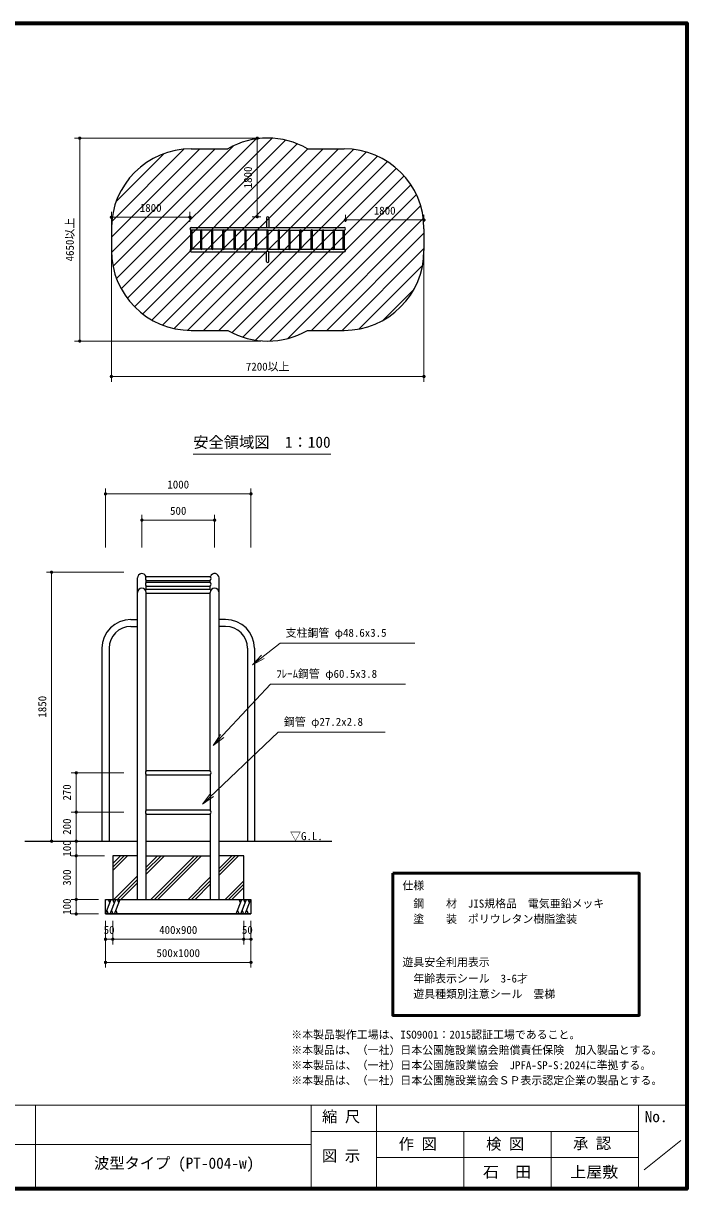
# Model space of a CAD drawing. Units: millimetres at full size, sheet at 1:30, with parts at other scales. Extents: x 450 to 12150, y 450 to 8460.
# Drawn here: x 7591 to 12150, y 450 to 8460 of the extents above; entities that cross this region are included whole.
import ezdxf
from ezdxf.enums import TextEntityAlignment as Align

# ---------------------------------------------------------------- set-up
doc = ezdxf.new("R2010")
doc.units = ezdxf.units.MM
doc.header["$LTSCALE"] = 30
doc.layers.add('D-BGD-TXT', color=7, linetype='Continuous')
doc.layers.add('D-MTR-TXT\u3000文字列、数量表示文字列', color=7, linetype='Continuous')
for name, color, linetype, lineweight in [('D-STR-DIM\u3000寸法線、寸法値', 7, 'Continuous', 13), ('D-STR-HTXT\u3000旗上げ', 7, 'Continuous', 13), ('D-STR-TXT\u3000文字列', 7, 'Continuous', 13), ('D-STR\u3000構造物外形線', 1, 'Continuous', 25), ('D-TTL', 7, 'Continuous', 70), ('D-TTL-FRAM', 7, 'Continuous', 13), ('D-TTL-FRAM\u3000タイトル枠、凡例図枠', 2, 'Continuous', 50), ('D-TTL-TXT', 7, 'Continuous', 13)]:
    doc.layers.add(name, color=color, linetype=linetype, lineweight=lineweight)
doc.styles.add('ＭＳ ゴシック', font='')
doc.styles.get('ＭＳ ゴシック').set_extended_font_data('MS Gothic')

# ---------------------------------------------------------------- blocks, each defined once
blk = doc.blocks.new('filled_dot')
at = {"color": 0, "linetype": 'Continuous', "lineweight": -2, "const_width": 1.25}
blk.add_lwpolyline([(-0.625, 0, 1), (0.625, 0, 1)], format="xyb", close=True, dxfattribs=at)
blk = doc.blocks.new('open_arrow')
at = {"color": 0, "linetype": 'Continuous', "lineweight": -2}
blk.add_lwpolyline([(7.5, 1.25), (0, 0), (7.5, -1.25)], dxfattribs=at)

msp = doc.modelspace()

# ---------------------------------------------------------------- linework, layer by layer
at = {"layer": 'D-STR-DIM\u3000寸法線、寸法値'}
for p, q in [((9222.37, 7670.69), (7942.5, 7670.69)), ((7978.5, 7670.69), (7978.5, 6276.11)), ((9222.37, 7670.69), (9162.75, 7670.69)), ((9198.75, 7670.69), (9198.75, 7130.69)), ((8196.22, 7016.4), (8196.22, 7163.17)), ((8736.22, 7096.4), (8736.22, 7163.17)), ((9222.37, 7130.69), (9162.75, 7130.69)), ((9804.52, 7096.4), (9804.52, 7144.26)), ((10344.52, 7096.4), (10344.52, 7144.26)), ((8196.22, 7127.17), (8736.22, 7127.17)), ((9804.52, 7108.26), (10344.52, 7108.26)), ((8196.22, 6925.4), (8196.22, 5996.25)), ((10344.52, 6925.4), (10344.52, 5996.25)), ((9222.37, 6276.11), (7942.5, 6276.11)), ((8196.22, 6032.25), (10344.52, 6032.25)), ((8155.6, 4856.4), (8155.6, 5261.75)), ((8155.6, 5225.75), (9155.6, 5225.75)), ((9155.6, 4856.4), (9155.6, 5261.75)), ((8405.6, 4856.4), (8405.6, 5081.14)), ((8905.6, 4856.4), (8905.6, 5081.14)), ((8405.6, 5045.14), (8905.6, 5045.14)), ((8282.64, 4686.89), (7749.31, 4686.89)), ((7785.31, 4686.89), (7785.31, 2838.38)), ((8282.64, 3308.38), (7918.78, 3308.38)), ((7954.78, 3308.38), (7954.78, 3038.38)), ((8282.64, 3038.38), (7918.78, 3038.38)), ((8282.64, 3038.38), (7918.78, 3038.38)), ((7954.78, 3038.38), (7954.78, 2838.38)), ((8358.32, 2838.38), (7749.31, 2838.38)), ((8149.15, 2838.38), (7918.78, 2838.38)), ((8149.15, 2838.38), (7918.78, 2838.38)), ((7954.78, 2838.38), (7954.78, 2738.38)), ((8149.15, 2738.38), (7918.78, 2738.38)), ((8149.15, 2738.38), (7918.78, 2738.38)), ((7954.78, 2738.38), (7954.78, 2438.38)), ((8107.6, 2438.38), (7918.78, 2438.38)), ((8107.6, 2438.38), (7918.78, 2438.38)), ((7954.78, 2438.38), (7954.78, 2338.38)), ((8107.6, 2338.38), (7918.78, 2338.38)), ((8155.6, 2290.38), (8155.6, 2128.49)), ((8155.6, 2290.38), (8155.6, 1969.3)), ((8205.6, 2290.38), (8205.6, 2128.49)), ((8205.6, 2290.38), (8205.6, 2128.49)), ((9105.6, 2290.38), (9105.6, 2128.49)), ((9105.6, 2290.38), (9105.6, 2128.49)), ((9155.61, 2290.38), (9155.61, 2128.49)), ((9155.61, 2290.38), (9155.61, 1969.3)), ((8205.6, 2164.49), (8155.6, 2164.49)), ((8205.6, 2164.49), (9105.6, 2164.49)), ((9105.6, 2164.49), (9155.61, 2164.49)), ((8155.6, 2005.3), (9155.61, 2005.3))]:
    msp.add_line(p, q, dxfattribs=at)
at = {"layer": 'D-STR-HTXT\u3000旗上げ'}
for points in [[(9166.64, 4050.07), (9355.04, 4200.23), (9367.04, 4200.23), (10281.82, 4200.23), (9824.43, 4200.23)], [(8896.78, 3495.45), (9290, 3918.37), (9302, 3918.37), (10217.97, 3918.37), (9759.99, 3918.37)], [(8821.46, 3093.47), (9343.15, 3588.37), (9355.15, 3588.37), (10077.63, 3588.37), (9716.39, 3588.37)]]:
    msp.add_lwpolyline(points, dxfattribs=at)
at = {"layer": 'D-STR-TXT\u3000文字列'}
msp.add_line((8758.51, 5498.43), (9703.51, 5498.43), dxfattribs=at)
at = {"layer": 'D-STR\u3000構造物外形線'}
for p, q in [((8207.22, 6789.02), (9036.33, 7618.12)), ((8230.82, 6706.55), (9188.86, 7664.59)), ((8264.16, 6633.83), (9300.21, 7669.87)), ((8305.74, 6569.34), (9393.14, 7656.74)), ((8354.83, 6512.36), (9473.9, 7631.43)), ((8196.22, 6990.14), (8803.55, 7597.47)), ((8196.4, 6884.26), (8909.61, 7597.47)), ((8198.51, 7098.5), (8695.19, 7595.18)), ((8228.87, 7234.93), (8558.76, 7564.82)), ((8411.2, 6462.66), (9546.01, 7597.47)), ((8475.04, 6420.44), (9652.08, 7597.47)), ((8547.04, 6386.37), (9758.14, 7597.47)), ((8628.6, 6361.87), (9860.36, 7593.62)), ((8722.59, 6349.79), (9948.51, 7575.71)), ((8745.29, 7597.47), (8996.91, 7597.47)), ((8828.19, 6349.32), (10025.72, 7546.85)), ((9543.83, 7597.47), (9795.44, 7597.47)), ((8934.26, 6349.32), (10094.09, 7509.15)), ((9025.13, 6334.13), (10154.66, 7463.66)), ((9100.28, 6303.21), (10207.9, 7410.84)), ((9185.81, 6282.68), (10253.82, 7350.69)), ((9285.52, 6276.32), (10291.98, 7282.78)), ((9409.3, 6294.04), (10321.38, 7206.12)), ((8745.29, 7057.47), (9263.08, 7057.47)), ((9263.08, 7123.4), (9263.08, 7057.47)), ((9277.66, 7123.4), (9277.66, 7057.47)), ((9277.66, 7057.47), (9795.44, 7057.47)), ((9570.65, 6349.32), (10340, 7118.67)), ((8196.22, 7048.4), (8196.22, 6898.4)), ((8742.4, 6907), (8742.4, 7039.8)), ((8810.71, 7039.32), (8745.29, 7039.32)), ((8750.56, 6907.47), (8750.56, 7039.32)), ((8810.71, 6907.47), (8810.71, 7039.32)), ((8885.65, 7039.32), (8818.87, 7039.32)), ((8818.87, 6907.47), (8818.87, 7039.32)), ((8885.65, 6907.47), (8885.65, 7039.32)), ((8893.81, 6907.47), (8893.81, 7039.32)), ((8963.11, 7039.32), (8893.81, 7039.32)), ((8963.11, 6907.47), (8963.11, 7039.32)), ((9040.73, 7039.32), (8971.27, 7039.32)), ((8971.27, 6907.47), (8971.27, 7039.32)), ((9040.73, 6907.47), (9040.73, 7039.32)), ((9114.84, 7039.32), (9048.89, 7039.32)), ((9048.89, 6907.47), (9048.89, 7039.32)), ((9114.84, 6907.47), (9114.84, 7039.32)), ((9188.75, 7039.32), (9123, 7039.32)), ((9123, 6907.47), (9123, 7039.32)), ((9188.75, 6907.47), (9188.75, 7039.32)), ((9266.29, 7039.32), (9196.91, 7039.32)), ((9196.91, 6907.47), (9196.91, 7039.32)), ((9266.29, 6907.47), (9266.29, 7039.32)), ((9266.29, 6907.47), (9266.29, 7039.32)), ((9274.45, 7039.32), (9343.83, 7039.32)), ((9274.45, 6907.42), (9274.45, 7039.32)), ((9274.45, 6907.47), (9274.45, 7039.32)), ((9343.83, 6907.47), (9343.83, 7039.32)), ((9351.99, 6907.47), (9351.99, 7039.32)), ((9351.99, 7039.32), (9417.73, 7039.32)), ((9417.73, 6907.47), (9417.73, 7039.32)), ((9425.89, 7039.32), (9491.85, 7039.32)), ((9425.89, 6907.47), (9425.89, 7039.32)), ((9491.85, 6907.47), (9491.85, 7039.32)), ((9500.01, 7039.32), (9569.46, 7039.32)), ((9500.01, 6907.47), (9500.01, 7039.32)), ((9569.46, 6907.47), (9569.46, 7039.32)), ((9577.62, 7039.32), (9646.93, 7039.32)), ((9577.62, 6907.47), (9577.62, 7039.32)), ((9646.93, 6907.47), (9646.93, 7039.32)), ((9655.09, 7039.32), (9721.87, 7039.32)), ((9655.09, 6907.47), (9655.09, 7039.32)), ((9676.72, 6349.32), (10344.52, 7017.12)), ((9721.87, 6907.47), (9721.87, 7039.32)), ((9730.03, 6907.47), (9730.03, 7039.32)), ((9730.03, 7039.32), (9768.37, 7039.32)), ((9739.7, 7039.32), (9795.44, 7039.32)), ((9790.17, 6907.47), (9790.17, 7039.32)), ((9798.33, 6907), (9798.33, 7039.8)), ((10344.52, 7048.4), (10344.52, 6898.4)), ((8810.71, 6907.47), (8745.29, 6907.47)), ((8745.29, 6889.32), (9263.08, 6889.32)), ((8885.65, 6907.47), (8818.87, 6907.47)), ((8963.11, 6907.47), (8893.81, 6907.47)), ((9040.73, 6907.47), (8971.27, 6907.47)), ((9114.84, 6907.47), (9048.89, 6907.47)), ((9188.75, 6907.47), (9123, 6907.47)), ((9266.29, 6907.47), (9196.91, 6907.47)), ((9263.08, 6823.4), (9263.08, 6889.32)), ((9274.45, 6907.47), (9343.83, 6907.47)), ((9277.66, 6889.32), (9795.44, 6889.32)), ((9277.66, 6823.4), (9277.66, 6889.32)), ((9351.99, 6907.47), (9417.73, 6907.47)), ((9425.89, 6907.47), (9491.85, 6907.47)), ((9500.01, 6907.47), (9569.46, 6907.47)), ((9577.62, 6907.47), (9646.93, 6907.47)), ((9655.09, 6907.47), (9721.87, 6907.47)), ((9730.03, 6907.47), (9768.37, 6907.47)), ((9739.64, 6907.47), (9795.44, 6907.47)), ((9782.78, 6349.32), (10344.52, 6911.06)), ((9898.63, 6359.11), (10334.73, 6795.21)), ((10066.47, 6420.88), (10272.97, 6627.37)), ((8745.29, 6349.32), (8996.91, 6349.32)), ((9543.83, 6349.32), (9795.44, 6349.32)), ((8375.35, 4547.51), (8375.35, 4647.51)), ((8433.96, 4658.05), (8877.25, 4658.05)), ((8935.86, 4547.51), (8935.86, 4647.51)), ((8435.85, 4630.85), (8875.36, 4630.85)), ((8435.85, 4618.57), (8435.85, 4630.85)), ((8435.85, 4618.57), (8435.85, 4630.85)), ((8435.85, 4618.57), (8875.36, 4618.57)), ((8435.85, 4591.37), (8875.36, 4591.37)), ((8435.85, 4570.49), (8435.85, 4591.37)), ((8435.85, 4570.49), (8435.85, 4591.37)), ((8435.85, 4570.49), (8875.36, 4570.49)), ((8875.36, 4618.57), (8875.36, 4630.85)), ((8875.36, 4570.49), (8875.36, 4591.37)), ((8375.35, 2438.38), (8375.35, 4547.51)), ((8435.85, 3321.98), (8435.85, 4547.51)), ((8435.85, 4543.29), (8875.35, 4543.29)), ((8875.35, 3321.98), (8875.36, 4547.51)), ((8935.85, 2438.38), (8935.86, 4547.51)), ((8329.9, 4362.68), (8375.35, 4362.68)), ((8981.31, 4362.68), (8935.86, 4362.68)), ((8329.9, 4314.08), (8375.35, 4314.08)), ((8981.31, 4314.08), (8935.86, 4314.08)), ((8131.3, 4164.08), (8131.3, 2838.38)), ((8179.9, 4164.08), (8179.9, 2838.38)), ((9131.31, 4164.08), (9131.31, 2838.38)), ((9179.91, 4164.08), (9179.91, 2838.38)), ((8875.35, 3321.98), (8435.85, 3321.98)), ((8435.85, 3294.78), (8875.35, 3294.78)), ((8435.85, 3051.98), (8435.86, 3294.78)), ((8875.35, 3294.78), (8875.35, 3051.98)), ((8875.35, 3051.98), (8435.85, 3051.98)), ((8435.85, 2438.38), (8435.86, 3024.78)), ((8435.85, 3024.78), (8875.35, 3024.78)), ((8875.35, 3024.78), (8875.35, 2438.38)), ((7600.8, 2838.38), (8375.35, 2838.38)), ((8435.85, 2838.38), (8875.35, 2838.38)), ((8935.85, 2838.38), (9710.4, 2838.38)), ((8205.35, 2684.88), (8259.35, 2738.13)), ((8205.35, 2660.88), (8283.35, 2738.13)), ((8205.35, 2636.88), (8307.35, 2738.13)), ((8375.35, 2738.38), (8205.6, 2738.38)), ((8205.6, 2738.38), (8205.6, 2438.38)), ((8435.6, 2636.88), (8537.6, 2738.13)), ((8435.6, 2612.88), (8561.6, 2738.13)), ((8435.6, 2660.13), (8513.6, 2738.13)), ((8435.85, 2738.38), (8875.35, 2738.38)), ((8467.85, 2438.13), (8767.85, 2738.13)), ((8491.85, 2438.13), (8791.85, 2738.13)), ((8515.85, 2438.13), (8815.85, 2738.13)), ((9105.6, 2738.38), (8935.85, 2738.38)), ((8935.85, 2651.13), (9022.85, 2738.13)), ((8935.85, 2627.88), (9046.85, 2738.13)), ((8935.85, 2603.88), (9070.85, 2738.13)), ((9105.6, 2438.38), (9105.6, 2738.38)), ((8213.6, 2438.13), (8375.6, 2600.13)), ((8237.6, 2438.13), (8375.6, 2576.13)), ((8722.85, 2438.13), (8875.1, 2591.13)), ((8746.85, 2438.13), (8875.1, 2567.13)), ((8977.1, 2438.13), (9105.35, 2566.38)), ((8261.6, 2438.13), (8375.6, 2552.13)), ((8770.85, 2438.13), (8875.1, 2543.13)), ((9001.1, 2438.13), (9105.35, 2543.13)), ((9025.1, 2438.13), (9105.35, 2519.13)), ((8155.6, 2338.38), (8194.59, 2438.38)), ((8185.11, 2414.07), (8175.64, 2438.38)), ((8186.72, 2338.38), (8225.7, 2438.38)), ((8205.6, 2438.38), (9105.6, 2438.38)), ((8216.22, 2414.07), (8206.75, 2438.38)), ((8217.83, 2338.38), (8256.81, 2438.38)), ((8247.33, 2414.07), (8237.86, 2438.38)), ((9054.4, 2338.38), (9093.38, 2438.38)), ((9083.91, 2414.07), (9074.43, 2438.38)), ((9085.51, 2338.38), (9124.49, 2438.38)), ((9115.02, 2414.07), (9105.54, 2438.38)), ((9116.62, 2338.38), (9155.61, 2438.38)), ((9146.13, 2414.07), (9136.65, 2438.38)), ((8155.6, 2338.38), (9155.61, 2338.38)), ((8165.08, 2362.69), (8174.56, 2338.38)), ((8196.19, 2362.69), (8205.67, 2338.38)), ((8227.3, 2362.69), (8236.78, 2338.38)), ((9063.88, 2362.69), (9073.35, 2338.38)), ((9094.99, 2362.69), (9104.46, 2338.38)), ((9126.1, 2362.69), (9135.57, 2338.38))]:
    msp.add_line(p, q, dxfattribs=at)
msp.add_lwpolyline([(8155.6, 2438.38), (9155.61, 2438.38), (9155.61, 2338.38), (8155.6, 2338.38)], close=True, dxfattribs=at)
for centre, radius, start, end in [((9270.37, 7123.4), 547.29, 60.02261, 119.97739), ((8745.29, 7048.4), 549.08, 90, 180), ((9795.44, 7048.4), 549.08, 0, 90), ((9270.37, 7123.4), 7.29, 0, 180), ((8745.29, 7048.4), 9.07, 90, 270), ((9270.37, 7069.48), 14.05, 238.73608, 301.26392), ((9795.44, 7048.4), 9.07, 270, 90), ((8814.79, 7035.17), 5.82, 45.52598, 134.47402), ((8889.73, 7035.17), 5.82, 45.52598, 134.47402), ((8967.19, 7035.17), 5.82, 45.52598, 134.47402), ((9044.81, 7035.17), 5.82, 45.52598, 134.47402), ((9118.92, 7035.17), 5.82, 45.52598, 134.47402), ((9192.77, 7035.17), 5.82, 45.52598, 134.47402), ((9270.37, 7035.17), 5.82, 45.52598, 134.47402), ((9347.97, 7035.17), 5.82, 45.52598, 134.47402), ((9421.81, 7035.17), 5.82, 45.52598, 134.47402), ((9495.93, 7035.17), 5.82, 45.52598, 134.47402), ((9573.54, 7035.17), 5.82, 45.52598, 134.47402), ((9651.01, 7035.17), 5.82, 45.52598, 134.47402), ((9725.95, 7035.17), 5.82, 45.52598, 134.47402), ((8745.29, 6898.4), 549.08, 180, 270), ((8745.29, 6898.4), 9.07, 90, 270), ((8814.85, 6911.63), 5.82, 225.52598, 314.47402), ((8889.79, 6911.63), 5.82, 225.52598, 314.47402), ((8967.25, 6911.63), 5.82, 225.52598, 314.47402), ((9044.87, 6911.63), 5.82, 225.52598, 314.47402), ((9118.98, 6911.63), 5.82, 225.52598, 314.47402), ((9192.83, 6911.63), 5.82, 225.52598, 314.47402), ((9270.37, 6877.32), 14.05, 58.73608, 121.26392), ((9270.43, 6911.57), 5.82, 224.69377, 314.47402), ((9347.91, 6911.63), 5.82, 225.52598, 314.47402), ((9421.75, 6911.63), 5.82, 225.52598, 314.47402), ((9495.87, 6911.63), 5.82, 225.52598, 314.47402), ((9573.48, 6911.63), 5.82, 225.52598, 314.47402), ((9650.95, 6911.63), 5.82, 225.52598, 314.47402), ((9725.89, 6911.63), 5.82, 225.52598, 314.47402), ((9795.44, 6898.4), 9.07, 270, 90), ((9795.44, 6898.4), 549.08, 270, 0), ((9270.37, 6823.4), 7.29, 180, 0), ((9270.37, 6823.4), 547.29, 240.02261, 299.97739), ((8405.6, 4647.51), 30.25, 17.29759, 180), ((8449.71, 4644.45), 19.41, 135.52598, 224.47402), ((8861.5, 4644.45), 19.41, 315.52598, 44.47402), ((8905.61, 4647.51), 30.25, 0, 159.59834), ((8405.6, 4547.51), 30.25, 0, 180), ((8449.71, 4604.97), 19.41, 135.52598, 224.47402), ((8449.71, 4556.89), 19.41, 135.52598, 160.65836), ((8861.5, 4604.97), 19.41, 315.52598, 44.47402), ((8861.5, 4556.89), 19.41, 19.34188, 44.47402), ((8905.61, 4547.51), 30.25, 0, 180), ((8329.9, 4164.08), 198.6, 90, 180), ((8981.31, 4164.08), 198.6, 0, 90), ((8329.9, 4164.08), 150, 90, 180), ((8981.31, 4164.08), 150, 0, 90), ((8449.71, 3308.38), 19.41, 135.52598, 224.47402), ((8861.5, 3308.38), 19.41, 315.52598, 44.47402), ((8449.71, 3038.38), 19.41, 135.52598, 224.47402), ((8861.5, 3038.38), 19.41, 315.52598, 44.47402)]:
    msp.add_arc(centre, radius, start, end, dxfattribs=at)
at = {"layer": 'D-TTL'}
msp.add_lwpolyline([(450, 450), (450, 8460), (12150, 8460), (12150, 450)], close=True, dxfattribs=at)
at = {"layer": 'D-TTL-FRAM'}
for p, q in [((450, 1023.66), (12150, 1023.66)), ((9568.84, 1023.66), (9568.84, 450)), ((10018.84, 1023.66), (10018.84, 450)), ((11818.84, 1023.66), (11818.84, 450)), ((10018.84, 843.66), (9568.84, 843.66)), ((10018.84, 843.66), (11818.84, 843.66)), ((10618.84, 450), (10618.84, 843.66)), ((11218.84, 843.66), (11218.84, 450)), ((9568.84, 753.66), (7018.84, 753.66)), ((11857.99, 580.41), (12109.99, 782.01)), ((11818.84, 663.66), (10018.84, 663.66))]:
    msp.add_line(p, q, dxfattribs=at)
at = {"layer": 'D-TTL-FRAM\u3000タイトル枠、凡例図枠'}
msp.add_lwpolyline([(10130.12, 2617.93), (11823.64, 2617.93), (11823.64, 1640.7), (10130.12, 1640.7)], close=True, dxfattribs=at)
at = {"layer": 'D-TTL-TXT'}
msp.add_line((7673.94, 450), (7673.94, 1023.66), dxfattribs=at)

# ---------------------------------------------------------------- block references
at = {"layer": 'D-STR-DIM\u3000寸法線、寸法値', "xscale": 9, "yscale": 9}
for p, rotation in [((7978.5, 7670.69), 270), ((9198.75, 7670.69), 270), ((8736.22, 7127.17), 180), ((9198.75, 7130.69), 90), ((10344.52, 7108.26), 180), ((7978.5, 6276.11), 90), ((10344.52, 6032.25), 180), ((9155.6, 5225.75), 180), ((8905.6, 5045.14), 180), ((7785.31, 4686.89), 270), ((7954.78, 3308.38), 270), ((7954.78, 3038.38), 90), ((7954.78, 3038.38), 270), ((7785.31, 2838.38), 90), ((7954.78, 2838.38), 90), ((7954.78, 2838.38), 270), ((7954.78, 2738.38), 90), ((7954.78, 2738.38), 270), ((7954.78, 2438.38), 90), ((7954.78, 2438.38), 270), ((7954.78, 2338.38), 90), ((8205.6, 2164.49), 180), ((9105.6, 2164.49), 180), ((9155.61, 2164.49), 180), ((9155.61, 2005.3), 180)]:
    msp.add_blockref('filled_dot', p, dxfattribs=dict(at, rotation=rotation))
for p in [(8196.22, 7127.17), (9804.52, 7108.26), (8196.22, 6032.25), (8155.6, 5225.75), (8405.6, 5045.14), (8155.6, 2164.49), (8205.6, 2164.49), (9105.6, 2164.49), (8155.6, 2005.3)]:
    msp.add_blockref('filled_dot', p, dxfattribs=at)
at = {"layer": 'D-STR-HTXT\u3000旗上げ', "xscale": 12, "yscale": 12}
for p, rotation in [((9166.64, 4050.07), 38.6), ((8896.78, 3495.45), 47.1), ((8821.46, 3093.47), 43.5)]:
    msp.add_blockref('open_arrow', p, dxfattribs=dict(at, rotation=rotation))

# ---------------------------------------------------------------- texts
at = {"layer": 'D-BGD-TXT', "style": 'ＭＳ ゴシック', "width": 1.05}
for s, p in [('石\u3000田', (10749.44, 503.18)), ('上屋敷', (11349.44, 503.18))]:
    msp.add_text(s, height=76.98, dxfattribs=at).set_placement(p, align=Align.BOTTOM_LEFT)
at = {"layer": 'D-MTR-TXT\u3000文字列、数量表示文字列', "style": 'ＭＳ ゴシック'}
for s, p in [('※本製品製作工場は、ISO9001：2015認証工場であること。', (9432.36, 1464.86)), ('※本製品は、（一社）日本公園施設業協会賠償責任保険\u3000加入製品とする。\u3000', (9432.36, 1359.17)), ('※本製品は、（一社）日本公園施設業協会\u3000JPFA-SP-S:2024に準拠する。', (9432.36, 1254.8)), ('※本製品は、（一社）日本公園施設業協会ＳＰ表示認定企業の製品とする。', (9432.36, 1150.42))]:
    msp.add_text(s, height=54.99, dxfattribs=at).set_placement(p, align=Align.BOTTOM_LEFT)
at = {"layer": 'D-STR-DIM\u3000寸法線、寸法値', "style": 'ＭＳ ゴシック'}
for s, p in [('1800', (9134.61, 7400.69)), ('4650以上', (7910.56, 6973.4)), ('1850', (7721.18, 3762.63)), ('270', (7890.65, 3173.38)), ('200', (7890.65, 2938.38)), ('100', (7890.65, 2788.38)), ('300', (7890.65, 2588.38)), ('100', (7890.65, 2388.38))]:
    msp.add_text(s, height=54.99, rotation=90, dxfattribs=at).set_placement(p, align=Align.MIDDLE_CENTER)
for s, p in [('1800', (8466.22, 7191.31)), ('1800', (10074.52, 7172.4)), ('7200以上', (9270.37, 6100.19)), ('1000', (8655.6, 5289.88)), ('500', (8655.6, 5109.28)), ('50', (8180.6, 2228.62)), ('400x900', (8655.6, 2228.62)), ('50', (9130.6, 2228.62)), ('500x1000', (8655.6, 2069.43))]:
    msp.add_text(s, height=54.99, dxfattribs=at).set_placement(p, align=Align.MIDDLE_CENTER)
at = {"layer": 'D-STR-HTXT\u3000旗上げ', "style": 'ＭＳ ゴシック'}
for s, p in [('支柱鋼管 φ48.6x3.5', (9393.68, 4226.87)), ('ﾌﾚｰﾑ鋼管 φ60.5x3.8', (9328.63, 3945)), ('鋼管 φ27.2x2.8', (9381.79, 3615))]:
    msp.add_text(s, height=54.99, dxfattribs=at).set_placement(p, align=Align.BOTTOM_LEFT)
at = {"layer": 'D-STR-TXT\u3000文字列', "style": 'ＭＳ ゴシック'}
for s, height, p in [('安全領域図\u30001：100', 76.98, (8758.51, 5519.43)), ('▽G.L.', 54.99, (9424.24, 2829.08)), ('仕様', 54.99, (10196.29, 2489.64)), ('\u3000鋼\u3000\u3000材\u3000JIS規格品\u3000電気亜鉛メッキ', 54.99, (10196.29, 2365.71)), ('\u3000塗\u3000\u3000装\u3000ポリウレタン樹脂塗装', 54.99, (10196.29, 2260.2)), ('遊具安全利用表示', 54.99, (10196.29, 1962.95)), ('\u3000年齢表示シール\u30003-6才', 54.99, (10196.29, 1850.49)), ('\u3000遊具種類別注意シール\u3000雲梯', 54.99, (10196.29, 1744.16))]:
    msp.add_text(s, height=height, dxfattribs=at).set_placement(p, align=Align.BOTTOM_LEFT)
at = {"layer": 'D-TTL-TXT', "style": 'ＭＳ ゴシック'}
for s, p in [('縮 尺', (9643.7, 883.97)), ('No.', (11861.45, 883.97)), ('作 図', (10170.93, 695.67)), ('検 図', (10771.35, 695.67)), ('承 認', (11368.7, 700.17)), ('図 示', (9643.7, 614.62)), ('波型タイプ (PT-004-w)', (8076.99, 564))]:
    msp.add_text(s, height=76.98, dxfattribs=at).set_placement(p, align=Align.BOTTOM_LEFT)

doc.saveas('drawing.dxf')
